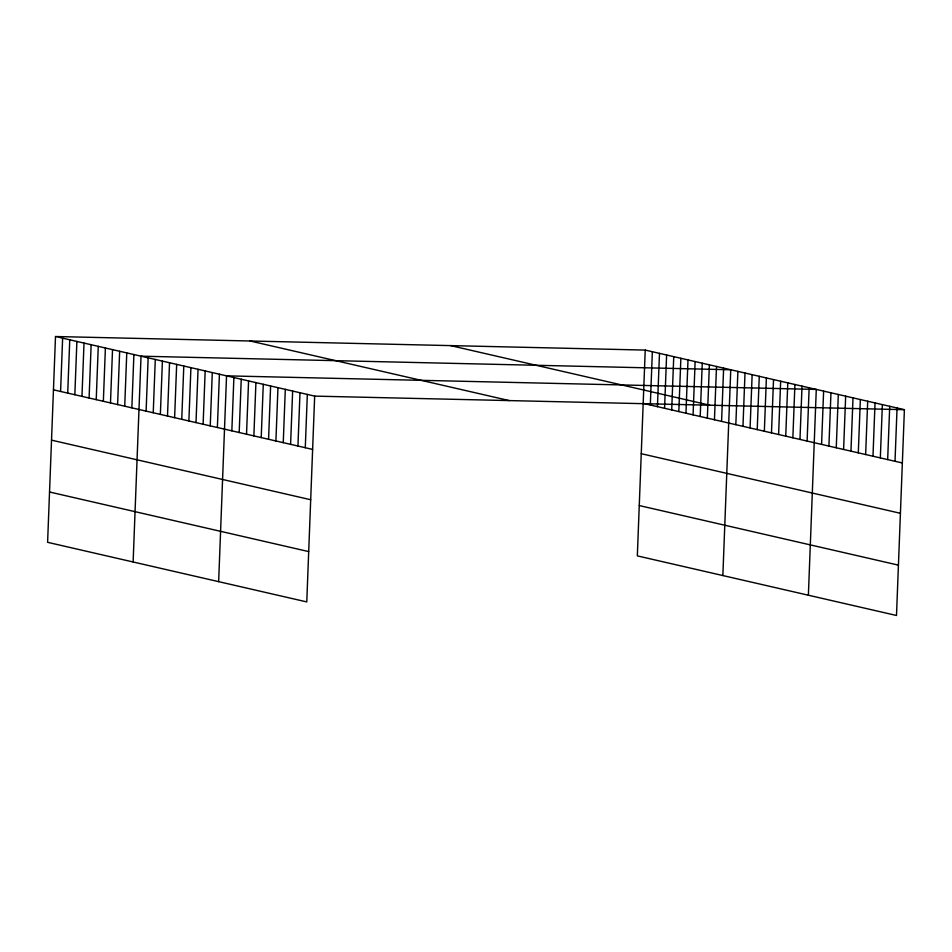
<?xml version="1.0" encoding="UTF-8"?>
<svg xmlns="http://www.w3.org/2000/svg" width="952" height="952" viewBox="0 0 952 952"><rect width="100%" height="100%" fill="white"/><g stroke="black" fill="none" stroke-linecap="round" stroke-linejoin="round"><path stroke-width="1.43" d="M55.502 336.52L47.6 542.319L306.77 601.914L314.672 396.115L55.502 336.52L645.23 350.086L904.4 409.681L896.498 615.48L637.328 555.885L645.23 350.086M60.583 391.45L62.63 338.162M67.711 393.093L69.758 339.805M74.839 394.735L76.886 341.435M81.967 396.365L84.014 343.077M89.095 398.007L91.142 344.719M96.223 399.65L98.27 346.361M103.351 401.292L105.398 347.992M110.48 402.922L112.526 349.634M117.608 404.564L119.654 351.276M124.724 406.207L126.771 352.906M131.852 407.837L133.899 354.549M133.125 561.989L141.027 356.191L730.755 369.757L722.854 575.543M146.108 411.121L148.155 357.833M153.236 412.763L155.283 359.463M160.364 414.394L162.411 361.105M167.492 416.036L169.539 362.748M174.621 417.678L176.667 364.378M181.749 419.308L183.795 366.02M188.877 420.951L190.924 367.662M196.005 422.593L198.052 369.305M203.121 424.235L205.168 370.935M210.249 425.865L212.296 372.577M217.377 427.507L219.424 374.219M218.651 581.648L226.552 375.85L816.28 389.416L808.379 595.214M231.848 430.839L233.894 377.539M239.19 432.517L241.237 379.229M246.532 434.207L248.579 380.919M253.875 435.897L255.921 382.609M261.217 437.587L263.276 384.299M268.571 439.277L270.618 385.988M275.913 440.966L277.96 387.678M283.256 442.656L285.303 389.368M290.598 444.346L292.645 391.046M297.94 446.036L299.987 392.736M305.283 447.714L307.329 394.425M650.311 405.017L652.358 351.728M657.439 406.659L659.486 353.359M664.567 408.289L666.614 355.001M671.696 409.931L673.742 356.643M678.824 411.573L680.87 358.285M685.952 413.216L687.998 359.915M693.08 414.846L695.127 361.558M700.208 416.488L702.255 363.2M707.336 418.13L709.383 364.83M714.452 419.761L716.511 366.472M721.58 421.403L723.627 368.115M735.837 424.687L737.883 371.387M742.965 426.317L745.011 373.029M750.093 427.96L752.139 374.672M757.221 429.602L759.268 376.302M764.349 431.232L766.396 377.944M771.477 432.874L773.524 379.586M778.605 434.517L780.652 381.228M785.733 436.159L787.78 382.859M792.861 437.789L794.908 384.501M799.977 439.431L802.024 386.143M807.106 441.073L809.152 387.773M821.576 444.394L823.623 391.105M828.918 446.083L830.965 392.795M836.261 447.773L838.307 394.485M843.603 449.463L845.662 396.175M850.957 451.153L853.004 397.865M858.299 452.843L860.346 399.542M865.642 454.532L867.688 401.232M872.984 456.21L875.031 402.922M880.326 457.9L882.373 404.612M887.669 459.59L889.715 406.302M895.011 461.28L897.058 407.992M314.672 396.115L904.4 409.681M450.629 345.612L709.787 405.207M643.183 403.374L902.353 462.969M250.114 340.995L509.284 400.59M641.255 453.699L900.413 513.295M639.268 505.56L898.426 565.143M53.455 389.82L312.625 449.403M51.527 440.145L310.685 499.729M49.528 491.994L308.698 551.589"/></g></svg>
